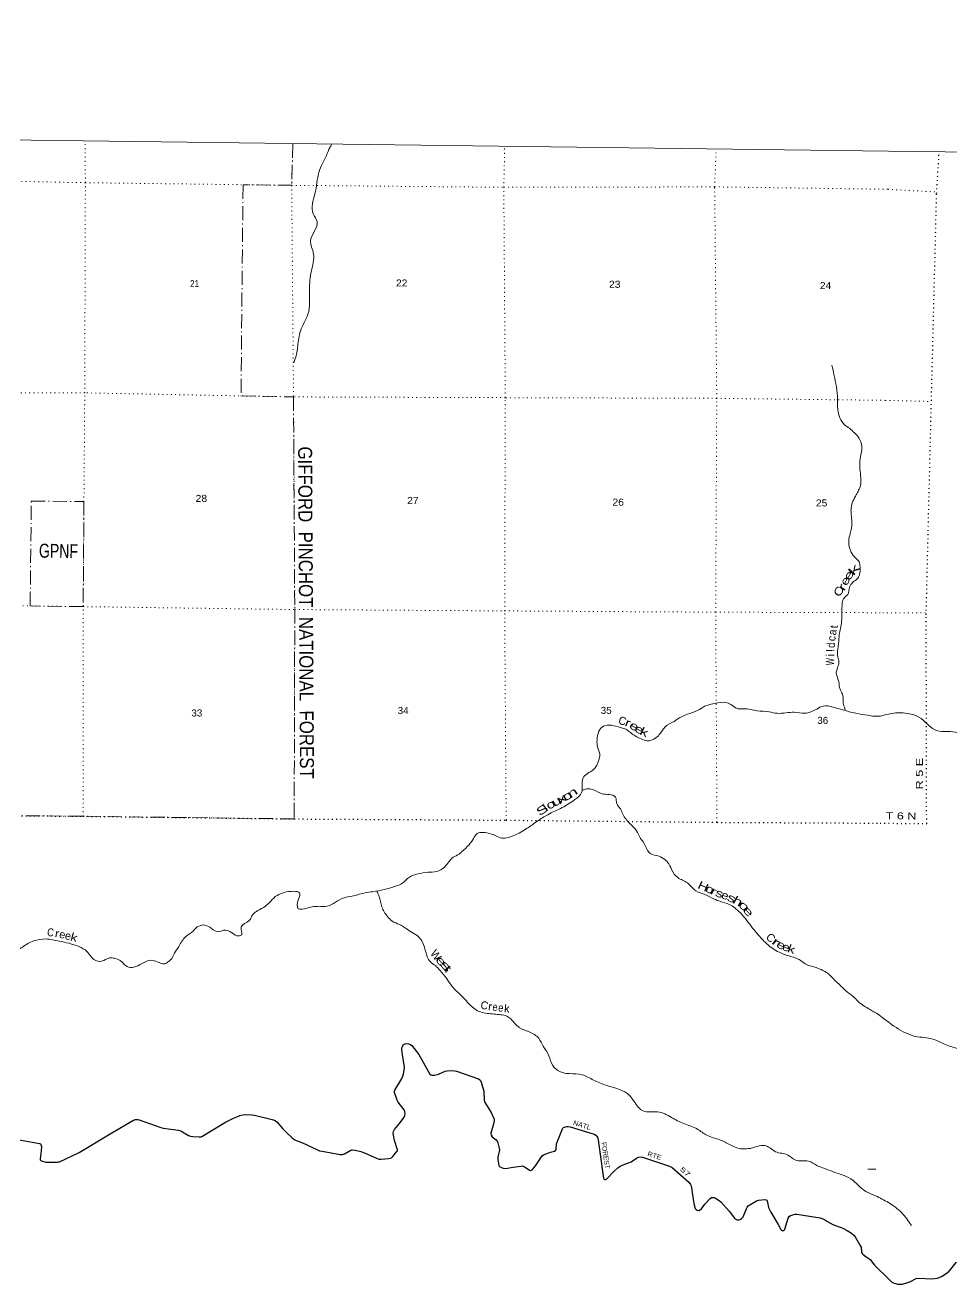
# Model space of a CAD drawing. Header units: feet. Extents: x -481249 to -254670, y -730376 to -544252.
# Drawn here: x -308083 to -284916, y -575748 to -544260 of the extents above; entities that cross this region are included whole.
import ezdxf
from ezdxf.enums import TextEntityAlignment as Align

# ---------------------------------------------------------------- set-up
doc = ezdxf.new("R2010")
doc.units = ezdxf.units.FT
doc.header["$LTSCALE"] = 70
doc.linetypes.add('DOT_DASHED', pattern=[7.7, 5, -1.2, 0.3, -1.2])
doc.linetypes.add('DOTTED', pattern=[1.5, 0.3, -1.2])
for name, color, linetype, lineweight in [('29', 7, 'Continuous', 25), ('39', 7, 'Continuous', 13), ('4', 7, 'Continuous', 13), ('41', 7, 'Continuous', 13), ('44', 7, 'DOT_DASHED', 13), ('6', 7, 'DOTTED', 25), ('7', 7, 'DOTTED', 13)]:
    doc.layers.add(name, color=color, linetype=linetype, lineweight=lineweight)
doc.layers.add('30', color=7, linetype='Continuous')

msp = doc.modelspace()

# ---------------------------------------------------------------- linework, layer by layer
at = {"layer": '29'}
for points in [[(-301546.52, -571939.3), (-301420.06, -572067.26), (-301357.61, -572115.46), (-301308.15, -572140.57), (-301168.17, -572194.37), (-300776.03, -572376.76), (-300721.66, -572395.25), (-300655.97, -572409.34), (-300212.37, -572492.82), (-300167.6, -572494.86), (-300147.53, -572490.04), (-300100.45, -572476.53), (-299941.73, -572380.83), (-299919.35, -572374.72), (-299899.48, -572371.79), (-299833.88, -572380.83), (-299693.54, -572414.94), (-299598.86, -572448.03), (-299285.49, -572594.63), (-299234.88, -572606), (-299183.74, -572610.92), (-298996.53, -572590.56), (-298957.87, -572582.41), (-298927.74, -572570.68), (-298892.76, -572541.69), (-298797.12, -572427.67), (-298778.8, -572397.13), (-298776.94, -572374.92), (-298850.13, -572137.74), (-298878.51, -572008.23), (-298880.55, -571951.21), (-298873.45, -571919.31), (-298845.95, -571867.73), (-298726.55, -571715.5), (-298604.27, -571555.32), (-298588.54, -571513.45), (-298584.47, -571468.66), (-298588.54, -571417.75), (-298606.04, -571377.24), (-298762.01, -571186.8), (-298786.94, -571136.77), (-298845.95, -570937.23), (-298847.99, -570906.69), (-298840.34, -570879.51), (-298676.51, -570603.93), (-298643.48, -570532.05), (-298625.17, -570473), (-298604.82, -570393.59), (-298600.64, -570309), (-298660.15, -569939.98), (-298664.85, -569864.2), (-298662.81, -569825.52), (-298644.5, -569772.58), (-298626.19, -569748.14), (-298605.42, -569732.76), (-298583.45, -569723.71), (-298559.04, -569719.64), (-298495.96, -569727.78), (-298451.19, -569744.07), (-298417.43, -569767.64), (-298239.86, -569994.41), (-297962.82, -570479.11), (-297940.44, -570497.44), (-297918.05, -570507.62), (-297889.56, -570509.66), (-297848.87, -570507.62), (-297752.91, -570485.99), (-297580.27, -570407.85), (-297535.32, -570399.29), (-297397.13, -570389.52), (-297340.83, -570396.26), (-297300.47, -570407.86), (-296749.02, -570603.32), (-296715.45, -570627.76), (-296702.45, -570642.07), (-296679.84, -570686.81), (-296617.63, -570911.45), (-296611.67, -571132.72), (-296596.9, -571175.84), (-296433.81, -571438.41), (-296404.12, -571497.19), (-296359.35, -571605.1), (-296354.26, -571633.62), (-296358.51, -571667.63), (-296402.44, -571813), (-296441.76, -571957.36), (-296443.79, -571977.72), (-296434.94, -572006.56), (-296406.15, -572046.96), (-296311.53, -572124.32), (-296282.52, -572160.93), (-296268.79, -572195.59), (-296256.99, -572235.55)], [(-308455.49, -572081.11), (-307727.52, -572216.26), (-307704.25, -572226.06), (-307690.01, -572242.35), (-307678.29, -572287.03), (-307679.75, -572403.05), (-307712.39, -572596.64), (-307710.86, -572612.93), (-307706.56, -572622.7), (-307693.56, -572639.4), (-307675.77, -572651.61), (-307626.93, -572669.94), (-307592.84, -572678.09), (-307566.97, -572680.85), (-307274.38, -572681.14), (-307248.2, -572677.71), (-307228.6, -572670.96), (-306736.06, -572441.46), (-305918.04, -571951.8), (-305376.81, -571633.97), (-305348.38, -571621.34), (-305322.95, -571617.27), (-305270.39, -571619.59), (-305236.46, -571625.41), (-305114.64, -571667.98), (-304689.08, -571814.77), (-304631.58, -571831.4), (-304247.52, -571886.03), (-304195.46, -571902.08), (-303997.23, -572016.35), (-303946.54, -572033.92), (-303891.41, -572044.85), (-303732.69, -572053), (-303692, -572048.92), (-303668, -572042.17), (-303072.11, -571681.16), (-302873.98, -571580.62), (-302794.62, -571546.01), (-302715.25, -571518.56), (-302642, -571501.21), (-302570.78, -571495.11), (-302428.37, -571500.93), (-302348.98, -571511.4), (-301905.38, -571613.2), (-301854.51, -571631.53), (-301834.8, -571644.03), (-301787.36, -571682.43), (-301638.97, -571853.08), (-301546.52, -571939.3)], [(-295128.15, -572502.65), (-294946.82, -572429.4), (-294847.44, -572407.36), (-294822.05, -572391.29), (-294810.81, -572364.6), (-294797.94, -572227.61), (-294652.87, -571849.71), (-294638.36, -571830.12), (-294623.6, -571816.88), (-294574.08, -571800.9), (-294541.7, -571793.47), (-294507.62, -571792.45), (-294455.81, -571800.71), (-293860.74, -571983.84), (-293818.81, -572006.25), (-293790.33, -572038.83), (-293767.94, -572073.45), (-293758.22, -572121.45), (-293704.78, -572494.37), (-293625.98, -573083.75), (-293620.42, -573101.7), (-293598.04, -573111.88), (-293577.69, -573113.91), (-293552.08, -573104.89), (-293361.19, -572909.74), (-293268.39, -572822.75), (-293205.31, -572779.99), (-293136.66, -572749.12), (-292973.33, -572692.43), (-292933.28, -572676.2), (-292797.82, -572584.24), (-292749.5, -572558.05), (-292693.17, -572551.83), (-292645.72, -572558.05), (-291972.17, -572779.98), (-291906.65, -572813.91), (-291487.87, -573179.07), (-291448.93, -573239.03), (-291433.95, -573270.69), (-291366.67, -573712.42), (-291332.18, -573838.99), (-291309.82, -573867.28), (-291283.37, -573881.53), (-291240.63, -573887.64), (-291198.25, -573869.04), (-291173.48, -573848.96), (-291094.25, -573728.59), (-290955.75, -573590.37), (-290923.19, -573567.97), (-290899.73, -573563.51), (-290856.04, -573570), (-290825.52, -573580.19), (-290729.88, -573637.2), (-290688.62, -573672.76), (-290481.04, -573904), (-290350.94, -574080.03), (-290300.52, -574117.73), (-290273.04, -574125.87), (-290241.24, -574123.72), (-290203.86, -574113.66), (-290180.46, -574099.4), (-290157.06, -574077.01), (-290132.03, -574047.37), (-290028.86, -573806.2), (-290004.35, -573777.23), (-289800.95, -573647.38), (-289749.94, -573631.07), (-289593.39, -573616.84), (-289555.38, -573622.04), (-289540.49, -573633.13), (-289532.35, -573651.45), (-289510.98, -573771.59), (-289497.71, -573818.98), (-289437.04, -573935.94), (-289256.44, -574240.79), (-289191.5, -574368.18), (-289177.26, -574384.47), (-289160.15, -574394.3), (-289118.24, -574388.54), (-289097.9, -574372.25), (-289087.54, -574359.4), (-289009.94, -574086.5), (-288979.87, -574040.36), (-288949.35, -574015.92), (-288892.37, -573997.6), (-288834.24, -573983.16), (-288792.66, -573981.31), (-288473.99, -574028.67), (-288211.71, -574077.01), (-288142.12, -574099.75), (-287893.27, -574237.59), (-287637.84, -574329.52), (-287563.6, -574370.21), (-287530.49, -574390.56)], [(-296256.99, -572235.55), (-296229.11, -572329.98), (-296227.09, -572375.84), (-296269.81, -572553.95), (-296266.15, -572613.32), (-296241.32, -572765.71), (-296231.15, -572782.01), (-296218.33, -572796.1), (-296176.21, -572818.65), (-296129.4, -572834.95), (-296072.53, -572838.34), (-295879.67, -572808.93)], [(-295879.67, -572808.93), (-295690.92, -572780.14), (-295659.35, -572777.94), (-295628.83, -572786.08), (-295573.08, -572813.95), (-295484.35, -572877.71), (-295464, -572887.89), (-295447.71, -572887.89), (-295427.37, -572881.78), (-295409.06, -572871.6), (-295328.01, -572773.68), (-295160.81, -572527.49), (-295128.15, -572502.65)], [(-287530.49, -574390.56), (-287421.16, -574457.76), (-287365.42, -574505.73), (-287329.59, -574551.43), (-287200.46, -574778.33), (-287185.62, -574809), (-287182.06, -574820.2), (-287177.99, -574911.83), (-287171.38, -574941.35), (-287156.7, -574965.05), (-287137.3, -574985.13), (-287087.25, -575022.13), (-286980.1, -575096.1), (-286958.16, -575118.13), (-286846.7, -575256.88)], [(-286846.7, -575256.88), (-286481.84, -575618.97), (-286415.49, -575678.38), (-286356.12, -575709.83), (-286268.82, -575734.29), (-286205.96, -575734.29), (-286153.58, -575730.79), (-286062.78, -575709.83), (-285968.88, -575675.78), (-285811.35, -575591.02), (-285757.95, -575579.55), (-285411.82, -575598.35), (-285277.05, -575580.54), (-285171.16, -575538.34), (-285053.56, -575465.23), (-284981.96, -575405.95), (-284796.07, -575185.59)]]:
    msp.add_lwpolyline(points, dxfattribs=at)
at = {"layer": '39'}
msp.add_line((-302662.36, -566998.94), (-302662.15, -566998.87), dxfattribs=at)
for points in [[(-300421.74, -547240.19), (-300464.9, -547322.59), (-300553.37, -547517.34), (-300651.91, -547713.89), (-300741.13, -547942.74), (-300788.75, -548196.53), (-300841.04, -548480.32), (-300902.57, -548727.8), (-300883.8, -548972.96), (-300781.83, -549173.71), (-300948.31, -549635.67), (-300873.56, -549982.31), (-300926.76, -550400.5), (-300977.24, -550878.93), (-301014.46, -551486.04), (-301202.09, -551905.42), (-301268.36, -552279.19), (-301329.45, -552598.91), (-301367.75, -552700.42)], [(-287583.54, -561390.87), (-287599.61, -561305), (-287626.29, -561240.24), (-287630.92, -561175.94), (-287631.23, -561097.69), (-287641.44, -561013.22), (-287691.23, -560903.84), (-287725.45, -560816.85), (-287740.37, -560672.09), (-287772.33, -560573.11), (-287804.03, -560462.11), (-287785.73, -560358.17), (-287744.73, -560224.61), (-287744.95, -560142.35), (-287770.42, -560021.44), (-287768.82, -559854.96), (-287737.11, -559594.81), (-287726.17, -559460.62), (-287692.54, -559296.82), (-287668.58, -559116.76), (-287663.93, -558902.19), (-287658.36, -558737.79), (-287625.29, -558600.06), (-287516.62, -558491.99), (-287474.53, -558308.3), (-287391.67, -558187.66), (-287269.1, -558085.91), (-287218.07, -557952.56), (-287211.94, -557762.1), (-287249.61, -557648.96), (-287318.44, -557585.32), (-287431.45, -557430.48), (-287493.76, -557158.33), (-287457.55, -556968.49), (-287424.43, -556828.75), (-287416.17, -556632.31), (-287434.53, -556461.4), (-287436.59, -556371.08), (-287406.79, -556199.16), (-287322.93, -556032.4), (-287260.17, -555913.34), (-287207.52, -555798.08), (-287197.17, -555505.39), (-287210.67, -555109.88), (-287167.4, -554872.05), (-287229.5, -554589.87), (-287348.91, -554452.95), (-287476.81, -554337.92), (-287597.26, -554249.12), (-287765.6, -553870.43), (-287774.61, -553545.23), (-287787.48, -553398.5), (-287803.31, -553295.85), (-287857.43, -553015.85), (-287914.03, -552757.87)], [(-317870.07, -559847.88), (-317791.84, -559929.52), (-317716.17, -559955.19), (-317588.83, -560004), (-317488.61, -560100.39), (-317433.59, -560246), (-317425.85, -560444.78), (-317366.3, -560566.4), (-317244.71, -560695.34), (-317164.19, -560775.27), (-317001.84, -560967.26), (-316806.24, -561105.78), (-316663.12, -561166.97), (-316479.95, -561231), (-316351.13, -561303.91), (-316331.9, -561342.44), (-316278.02, -561447.89), (-316274.48, -561562.32), (-316268.84, -561672.78), (-316276.6, -561752.87), (-316270.09, -561915.51), (-316162.36, -562036.14), (-315997.45, -562109.81), (-315834.29, -562079.13), (-315778.67, -562104.37), (-315686.99, -562224.66), (-315644.56, -562396.08), (-315607.93, -562557.35), (-315522.7, -562697.57), (-315432.72, -562803.78), (-315305.46, -562948.89), (-315239.46, -563050.58), (-315099.26, -563153.84), (-314990.19, -563212.3), (-314827.02, -563273.9), (-314717.69, -563320.33), (-314602.26, -563362.88), (-314502.25, -563469.3), (-314451.02, -563604.79), (-314416.84, -563693.78), (-314332.17, -563860.07), (-314261.28, -564014.03), (-314190.47, -564172), (-314148.23, -564259.15), (-314000.1, -564366.58), (-313887.23, -564435.16), (-313802.74, -564609.46), (-313681.9, -564680.21), (-313539.75, -564693.22), (-313389, -564772.62), (-313261.66, -564913.72), (-313027.26, -565020.95), (-312840.92, -564938.59), (-312733.38, -564882.67), (-312583.47, -564907.88), (-312406.53, -564981.81), (-312279.76, -565056.69), (-312113.93, -565180.55), (-312040.16, -565294.44), (-311993.23, -565628.46), (-311979.84, -565751.12), (-311909.65, -565844.88), (-311687.46, -565867.6), (-311538.96, -565772.4), (-311428.06, -565746.64), (-311426.06, -565746.69), (-311282.73, -565705.55), (-311118.09, -565698.98), (-310876.54, -565846.48), (-310751.03, -565979.52), (-310646.31, -566146.23), (-310550.35, -566346.86), (-310499.07, -566480.34), (-310434.6, -566559.94), (-310349.24, -566601.85), (-310128.84, -566706.79), (-309941.25, -566845.14), (-309858.21, -566901.05), (-309670.88, -567051.43), (-309625.2, -567072.45), (-309499.56, -567107.19), (-309346.51, -567172.59), (-309179.33, -567234.28), (-308998.47, -567312.3), (-308721.09, -567380.31), (-308441.62, -567444.35), (-308151.71, -567303.98), (-307875.61, -567153.28), (-307563.59, -567103.65), (-307233.69, -567154.71), (-306986.18, -567212.06), (-306733.08, -567289.59)], [(-291858.31, -561663.08), (-291673.27, -561548.59), (-291527.51, -561487.45), (-291270.68, -561392.52), (-291087.82, -561286.02), (-290764.99, -561200.5), (-290506.37, -561207.93), (-290264.64, -561347.42), (-290118.22, -561348.48), (-289784.26, -561397.62), (-289482, -561428.03), (-289284.14, -561462.27), (-289063.22, -561450.86), (-288854.24, -561435.18), (-288597.97, -561458.61), (-288292.84, -561356.67), (-288132.69, -561279.78), (-287886.48, -561305), (-287639.23, -561374.39), (-287316.12, -561461.41), (-287018.31, -561511.8), (-286852.31, -561535.34), (-286729.71, -561533.41), (-286676.76, -561526.67)], [(-286676.76, -561526.67), (-286324.3, -561453.59), (-285936.02, -561484.45), (-285683.33, -561593.16), (-285299.59, -561892.69), (-285021.44, -561917.61), (-284755.37, -561946.33), (-284399.62, -562004.7), (-284085.71, -561929.96), (-283902.47, -561997.34), (-283614.2, -561898.09), (-283368.82, -561727.89), (-283158.28, -561484.88), (-282965.3, -561450.14), (-282689.86, -561398.8), (-282428.96, -561377.29), (-282190.97, -561525.85), (-281905.21, -561574.97), (-281640.5, -561565.56), (-281560.7, -561823.68), (-281463.73, -562489.24), (-281356.82, -563040.66), (-281402.55, -563374.8), (-281379.12, -563529.65), (-281203.44, -563807.49), (-281050.69, -564137.08), (-281013.95, -564215.95), (-280845.1, -564305.14), (-280552.14, -564520.85), (-280271.84, -564892.79), (-279951.87, -565407.82), (-279854.23, -565678.28), (-279764.13, -566038.86), (-279660.55, -566431.78), (-279661.12, -566820.86), (-279651.61, -566969.45), (-279573.9, -567115.32)], [(-302666.53, -567000.21), (-302669.32, -566947.49), (-302682.23, -566802.77), (-302480.07, -566638.48), (-302390.63, -566491.9), (-302268.11, -566392.15), (-302083.33, -566289.69), (-301943.98, -566154.18), (-301786.5, -566015.04), (-301608.35, -565940.54), (-301364.98, -565911.54), (-301223.31, -565946.61), (-301250.93, -566110.54), (-301256.05, -566347.17), (-301037.05, -566331.7), (-300701.1, -566288.59), (-300586.89, -566294.99), (-300169.3, -566095.1), (-299876.9, -566025), (-299586.33, -565946.83), (-299397.19, -565920.7), (-299107.14, -565866.6), (-298850.78, -565793.73), (-298642.12, -565699.8), (-298478.49, -565554.77), (-298262.15, -565477.05), (-298012.51, -565436.14), (-297801.49, -565418.5), (-297594.26, -565298.46), (-297489.31, -565176.28), (-297386.53, -565062.07), (-297236.36, -564982.96), (-297170.98, -564928.16), (-296986.52, -564747.45), (-296876.81, -564591.26), (-296779.83, -564466.9), (-296652.81, -564437.47), (-296508.82, -564458.54), (-296347.49, -564512.08), (-296210.39, -564573.14), (-295866.15, -564518.16), (-295531.17, -564334.6), (-295276.53, -564155.36), (-295020.31, -563996.23), (-294659.39, -563819.22), (-294340.06, -563617.27), (-294173.77, -563442.2), (-294155.87, -563264.02), (-294140.15, -563093.82), (-294033.18, -562971.68), (-293972.25, -562936.84), (-293874.48, -562868.68), (-293804.35, -562779.87), (-293753.92, -562674.59), (-293719.54, -562476.7), (-293779.37, -562274.82), (-293778.99, -562072.2), (-293714.32, -561864.91), (-293587.91, -561771.26), (-293369.26, -561771.83), (-293147.9, -561832.65), (-293040.44, -561873.02), (-292953.69, -561943.05), (-292829.14, -562027.92), (-292686.33, -562103.14), (-292532.89, -562150.49), (-292434.28, -562136.51), (-292205.92, -561966.76), (-292081.92, -561798.83), (-291858.31, -561663.08)], [(-294168.23, -563394.73), (-294045.4, -563350.6), (-293891.26, -563365.87), (-293660.92, -563475.03), (-293472.73, -563493.02), (-293327.61, -563554.24), (-293289.2, -563725.58), (-293201.65, -563851.8), (-293142.23, -563979.44), (-292957.03, -564228.08), (-292798.17, -564395.92), (-292696.07, -564590.66), (-292606.43, -564712.92), (-292539.34, -564856.77), (-292455.41, -564964.86), (-292238.28, -565035.62), (-292081.78, -565127.17), (-292020.79, -565182.62), (-291922.52, -565369.25), (-291766.36, -565569.14), (-291526.51, -565702.57), (-291312.16, -565901.67), (-291093.41, -565990.52), (-290867.12, -566101.59), (-290702.04, -566167.25), (-290478.89, -566238.14), (-290342.39, -566327.27), (-290194.78, -566458.76), (-289895.89, -566830.16), (-289717.94, -567042.54), (-289499.96, -567259.78), (-289195.2, -567452.75), (-288912.42, -567548.96), (-288755.18, -567606.42), (-288670.09, -567660.37), (-288553.47, -567741.06), (-288382.11, -567794.81), (-288234.81, -567848.05), (-288048.28, -567942.25), (-287875.21, -568102.36), (-287690.45, -568278.77), (-287523.36, -568436.76), (-287349.72, -568570.8), (-287288.86, -568632.27), (-287149.06, -568753.57), (-287006.46, -568838.81), (-286891.64, -568909.43), (-286772.36, -568972.26)], [(-299292.53, -565904.84), (-299263.62, -565959.62), (-299235.28, -566040.46), (-299195.91, -566167.68), (-299162.68, -566300.79), (-299027.4, -566538.35), (-298905.59, -566657.27), (-298726.86, -566741.27), (-298530.87, -566861.74), (-298362.64, -566967.58), (-298216.64, -567080.99), (-298133.5, -567225.17), (-298075.08, -567398.94), (-297952.65, -567674.35), (-297828.32, -567769.25), (-297710.57, -567890.08), (-297552.32, -568086), (-297320.17, -568389.8), (-297215.85, -568482.27), (-296954.98, -568756.57), (-296701.92, -568928.4), (-296359.98, -568979.7), (-296195.86, -568997.19), (-296040.15, -569032.56), (-295943.37, -569102.8), (-295731.29, -569313.89), (-295486.99, -569427.35), (-295243.7, -569586.93), (-295133.57, -569781.84), (-295015.12, -569962.88), (-294922.16, -570209.58), (-294763.65, -570393.47), (-294478.43, -570469.67), (-294156.11, -570500.5), (-293874.06, -570630.81), (-293557.89, -570759.82), (-293207.27, -570873.5), (-292989.35, -571000.45), (-292860.53, -571165.66), (-292630.96, -571403.19), (-292272.33, -571424.76), (-291926.29, -571564.43), (-291618.66, -571717.33), (-291276.63, -571856.92), (-291041.18, -572008.31), (-290716.72, -572125.46), (-290458.52, -572245.23), (-290235.85, -572338.17), (-289920.69, -572328.73), (-289554.44, -572276.23), (-289322.87, -572421.52), (-289017.72, -572504.15), (-288835.85, -572628.34), (-288495.49, -572659.55), (-288287.07, -572762.23), (-288016.58, -572870.22), (-287785.8, -572959.32), (-287554.8, -573038.4), (-287337.19, -573179.39), (-287201.69, -573314.64), (-287047.5, -573420.19), (-286826.06, -573523.19)], [(-306733.08, -567289.59), (-306539.22, -567416.04), (-306335.37, -567636.99), (-306171.33, -567658.48), (-305975, -567578.34), (-305854.78, -567584.87), (-305668.12, -567673.05), (-305536.33, -567794.18), (-305366.1, -567807.78), (-305175.75, -567725.5), (-304973.23, -567637.46), (-304779.42, -567673.63), (-304593.94, -567723.66), (-304498.43, -567667.48), (-304416.53, -567590.96), (-304347.45, -567457.99), (-304243.5, -567289.64), (-304073.73, -567046.43), (-303882.07, -566904), (-303781.6, -566803.79), (-303614, -566753.13), (-303423.32, -566841.39), (-303248.52, -566921.3), (-303121.32, -566883.84), (-302918.09, -566948.29), (-302747.3, -567028.11), (-302667.21, -567000.61)], [(-286772.36, -568972.26), (-286303.04, -569320.1), (-285823.71, -569537.07), (-285393.97, -569604.75), (-285097.51, -569732.28), (-284768.68, -569842.32)], [(-286826.06, -573523.19), (-286501.26, -573692.95), (-286172.81, -573943.38), (-285925.79, -574268.6)]]:
    msp.add_spline(points, degree=3, dxfattribs=at)
at = {"layer": '4'}
msp.add_line((-286815.78, -572859.34), (-287016.14, -572856.81), dxfattribs=at)
msp.add_line((-286815.78, -572859.34), (-287016.14, -572856.81), dxfattribs=at)
msp.add_lwpolyline([(-477481.62, -544260.22), (-445653.6, -544895.12), (-413824.72, -545486.23), (-381995.06, -546033.57), (-350164.67, -546537.13), (-318333.63, -546996.89), (-286501.98, -547412.88), (-254669.8, -547785.08), (-256679.15, -730375.58), (-288762.49, -730000.45), (-320845.3, -729581.19), (-352927.49, -729117.79), (-385009.01, -728610.26), (-417089.81, -728058.61), (-449169.81, -727462.83), (-481249.23, -726835.88)], close=True, dxfattribs=at)
msp.add_lwpolyline([(-477481.62, -544260.22), (-445653.6, -544895.12), (-413824.72, -545486.23), (-381995.06, -546033.57), (-350164.67, -546537.13), (-318333.63, -546996.89), (-286501.98, -547412.88), (-254669.8, -547785.08), (-256679.15, -730375.58), (-288762.49, -730000.45), (-320845.3, -729581.19), (-352927.49, -729117.79), (-385009.01, -728610.26), (-417089.81, -728058.61), (-449169.81, -727462.83)], dxfattribs=at)
at = {"layer": '44'}
msp.add_lwpolyline([(-301387.52, -547223.79), (-301420.04, -548261), (-302637.14, -548247.84), (-302687.54, -553527.05), (-301375.84, -553552.93), (-301343.16, -558868.11), (-301357.89, -564102.06), (-306630.81, -564035.25), (-311950.95, -563988.21), (-317213.38, -563911.78), (-317194.26, -569170.15), (-317180.06, -574534.36), (-317222.89, -579823.17), (-317284.71, -585059.78), (-317342.51, -590354.47), (-317341.45, -592685.15)], dxfattribs=at)
msp.add_lwpolyline([(-307930.05, -556155.01), (-306613.71, -556166.77), (-306633.39, -558795.23), (-307958.32, -558778.64)], close=True, dxfattribs=at)
at = {"layer": '6'}
for points in [[(-286709.92, -564208.21), (-285544.59, -564220.7), (-285557.3, -559000.06), (-285426.84, -553648.41), (-285295.36, -548466.36), (-285233.1, -547428.55)], [(-317214.07, -563911.98), (-311955.7, -563988.15), (-306632.52, -564035.58), (-301357.89, -564102.06), (-296058.42, -564132.95), (-290787.55, -564187.31), (-286709.92, -564208.21)]]:
    msp.add_lwpolyline(points, dxfattribs=at)
at = {"layer": '7'}
for p, q in [((-286513.73, -548361.53), (-285293.22, -548430.71)), ((-286579.06, -553638.29), (-285427.32, -553667.51)), ((-286644.78, -558947.55), (-285556.12, -558951.71))]:
    msp.add_line(p, q, dxfattribs=at)
for points in [[(-306632.52, -564035.58), (-306633.38, -558795.28), (-306593.88, -553451.5), (-306578.4, -548197.5), (-306585.95, -547155.51)], [(-301389.09, -547223.77), (-301420.12, -548263.54), (-301374.18, -553552.94), (-301342.84, -558868.11), (-301357.89, -564102.06)], [(-296058.42, -564132.95), (-296095.6, -558901.91), (-296080.47, -553571.67), (-296117.03, -548312.56), (-296094.94, -547292.12)], [(-290787.55, -564187.31), (-290820.23, -558934.3), (-290792.72, -553588.26), (-290846.77, -548302.71), (-290807.83, -547359.17)], [(-316997.01, -548053.24), (-311852.16, -548090.91), (-306578.4, -548197.5), (-301420.12, -548263.54), (-296117.03, -548312.56), (-290846.77, -548302.71), (-286513.73, -548361.53)], [(-286579.06, -553638.29), (-290792.72, -553588.26), (-296080.47, -553571.67), (-301374.18, -553552.94), (-306593.88, -553451.5), (-311905.91, -553444.42), (-317128.57, -553387.06)], [(-318492.02, -558691.08), (-317186.73, -558666.25), (-311922.08, -558730.51), (-306633.38, -558795.28), (-301342.84, -558868.11), (-296095.6, -558901.91), (-290820.23, -558934.3), (-286644.78, -558947.55)]]:
    msp.add_lwpolyline(points, dxfattribs=at)

# ---------------------------------------------------------------- texts
at = {"layer": '30'}
for s, rotation, width, p in [('NATL', 342.894, 1.1, (-294394.41, -571746.37)), ('RTE', 341.763, 1.1, (-292535.69, -572520.6)), ('57', 318.913, 1.55, (-291724.03, -572880.28))]:
    msp.add_text(s, height=120, rotation=rotation, dxfattribs=dict(at, width=width)).set_placement(p)
msp.add_text('FOREST', height=120, rotation=278.155, dxfattribs=at).set_placement((-293677.73, -572189.68))
at = {"layer": '41'}
for s, rotation, width, p in [('e', 57.778, 1.55, (-287472.79, -558161.07)), ('k', 49.152, 2.1, (-287380.14, -558042.71)), ('r', 59.019, 1.7, (-287615.06, -558422.4)), ('e', 62.554, 1.4, (-287544.32, -558292.23)), ('C', 63.869, 1.25, (-287708.17, -558566.05)), ('a', 83.723, 0.95, (-287811.3, -559517.05)), ('d', 90.886, 0.9, (-287837.32, -559826.34)), ('W', 87.445, 0.7, (-287863.27, -560263.68)), ('r', 338.173, 1.4, (-293108.13, -561766.17)), ('e', 329.029, 1.5, (-293002.04, -561811.17)), ('e', 329.909, 1.5, (-292872.38, -561895.38)), ('k', 335.215, 1.5, (-292737.56, -561980.39)), ('u', 30.31, 1.65, (-294858.35, -563810.42)), ('x', 29.532, 1.8, (-294724.76, -563743.24)), ('o', 30.635, 1.5, (-294579.74, -563666.86)), ('n', 34.087, 1.7, (-294453.16, -563596.66)), ('S', 33.669, 1.65, (-295229.03, -564040.18)), ('i', 31.427, 1.35, (-295062.9, -563925.41)), ('o', 28.705, 1.45, (-294994.48, -563878.76)), ('H', 335.636, 1.35, (-291290.28, -565824.97)), ('o', 334.914, 1.35, (-291099.64, -565907.31)), ('r', 334.215, 1.5, (-290972.51, -565965.96)), ('s', 338.513, 1.45, (-290850.97, -566019.48)), ('e', 342.594, 1.15, (-290693.62, -566083.18)), ('s', 334.712, 1.6, (-290558.59, -566126.26)), ('h', 330.784, 1.55, (-290415.31, -566190.12)), ('o', 320.114, 1.8, (-290277.39, -566268.2)), ('e', 308.933, 1.8, (-290165.73, -566370.43)), ('r', 322.42, 1.95, (-289441.99, -567200.64)), ('e', 332.013, 1.4, (-289323.34, -567292.01)), ('e', 340.532, 1.2, (-289175.28, -567370.48)), ('k', 341.378, 1.35, (-289041.91, -567422.68)), ('e', 309.375, 1.8, (-297845.41, -567617.09)), ('s', 314.386, 2.3, (-297744.68, -567733.77)), ('t', 309.266, 1.75, (-297637.17, -567855.87))]:
    msp.add_text(s, height=200, rotation=rotation, dxfattribs=dict(at, width=width)).set_placement(p)
for s, rotation, p in [('c', 83.308, (-287834.24, -559668.81)), ('t', 84.029, (-287772.48, -559345.64)), ('i', 89.414, (-287856.21, -560041.42)), ('l', 92.001, (-287852.23, -559916.22)), ('C', 343.85, (-293270.34, -561719.44)), ('C', 316.446, (-289582.07, -567078.19)), ('W', 306.846, (-297968.37, -567464.31))]:
    msp.add_text(s, height=200, rotation=rotation, dxfattribs=at).set_placement(p)
for s, rotation, width, p in [('C', 352.865, 0.85, (-307462.2, -567035.72)), ('r', 349.553, 1.1, (-307302.49, -567060.68)), ('k', 344.716, 1.25, (-306887.39, -567158.07)), ('C', 348.372, 0.95, (-296622.6, -568858.84)), ('e', 353.366, 0.85, (-296345.21, -568900.87)), ('e', 353.878, 0.85, (-296200.32, -568918.91))]:
    msp.add_text(s, height=200, rotation=rotation, dxfattribs=dict(at, width=width)).set_placement(p, align=Align.CENTER)
for s, rotation, p in [('e', 347.393, (-307172.98, -567086.08)), ('e', 346.513, (-307032.76, -567118.61)), ('r', 351.646, (-296472.79, -568886.2)), ('k', 354.975, (-296049.6, -568939.85))]:
    msp.add_text(s, height=200, rotation=rotation, dxfattribs=at).set_placement(p, align=Align.CENTER)
at = {"layer": '44'}
for s, rotation, width, p in [('GIFFORD  PINCHOT  NATIONAL  FOREST', 270.338, 0.9, (-301260.86, -554791.87)), ('GPNF', 359, 0.75, (-307741.37, -557569.57))]:
    msp.add_text(s, height=350, rotation=rotation, dxfattribs=dict(at, width=width)).set_placement(p)
at = {"layer": '6', "width": 1.35}
for s, rotation, p in [('R 5 E', 90.139, (-285637.45, -563365.2)), ('T 6 N', 359.386, (-286572.52, -564110.46))]:
    msp.add_text(s, height=175, rotation=rotation, dxfattribs=at).set_placement(p)
at = {"layer": '7'}
for s, width, p in [('21', 0.85, (-303960.04, -550808.42)), ('22', 1.1, (-298812.84, -550792.18)), ('23', 1.1, (-293487.19, -550825.02)), ('24', 1.1, (-288215.55, -550854.38)), ('28', 1.1, (-303821.98, -556176.65)), ('27', 1.1, (-298533.02, -556229.38)), ('26', 1.1, (-293399.67, -556270.07)), ('25', 1.1, (-288315.24, -556291.19)), ('33', 1.05, (-303928.13, -561541.1)), ('34', 1.05, (-298769.64, -561479.5)), ('35', 1.05, (-293694.12, -561475.64)), ('36', 1.05, (-288280.5, -561725.54))]:
    msp.add_text(s, height=175, dxfattribs=dict(at, width=width)).set_placement(p)

doc.saveas('drawing.dxf')
